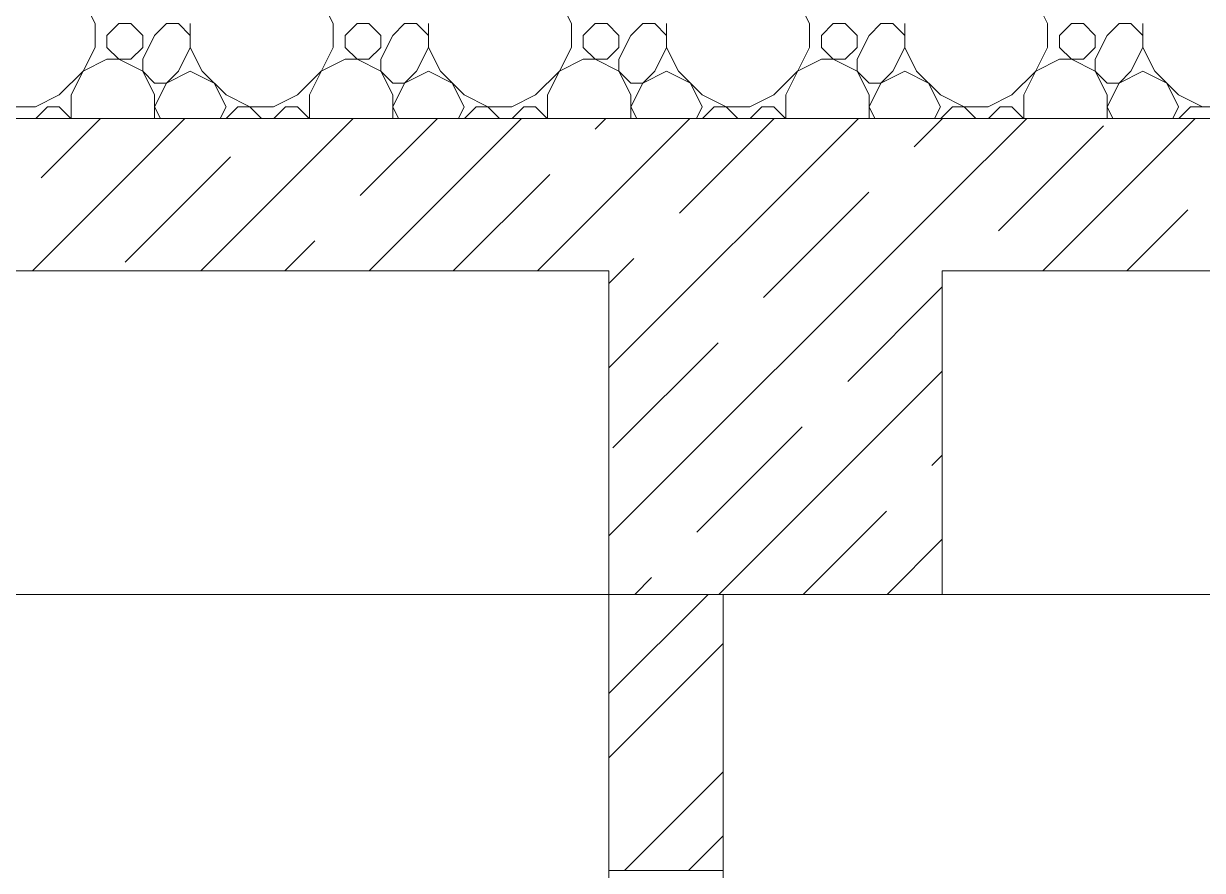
# Model space of a CAD drawing. Header units: millimetres. Extents: x 53645 to 137188, y 78097 to 135533.
# Drawn here: x 69432 to 70669, y 108970 to 109860 of the extents above; entities that cross this region are included whole.
import ezdxf

# ---------------------------------------------------------------- set-up
doc = ezdxf.new("R2010")
doc.units = ezdxf.units.MM
for name, color, linetype, lineweight in [('hatch', 7, 'Continuous', 5), ('mark', 174, 'Continuous', 15), ('Wall2', 5, 'Continuous', 5)]:
    doc.layers.add(name, color=color, linetype=linetype, lineweight=lineweight)

msp = doc.modelspace()

# ---------------------------------------------------------------- linework, layer by layer
at = {"layer": 'hatch', "color": 251, "ltscale": 100}
for points in [[(69507, 109859.6), (69494.5, 109884.6)], [(69757, 109859.6), (69744.5, 109884.6)], [(70007, 109859.6), (69994.5, 109884.6)], [(70257, 109859.6), (70244.5, 109884.6)], [(70507, 109859.6), (70494.5, 109884.6)], [(69507, 109834.6), (69507, 109859.6)], [(69519.5, 109847.1), (69532, 109859.6)], [(69532, 109859.6), (69544.5, 109859.6)], [(69557, 109847.1), (69544.5, 109859.6)], [(69569.5, 109847.1), (69582, 109859.6)], [(69582, 109859.6), (69594.5, 109859.6)], [(69607, 109847.1), (69594.5, 109859.6)], [(69607, 109834.6), (69607, 109859.6)], [(69757, 109834.6), (69757, 109859.6)], [(69769.5, 109847.1), (69782, 109859.6)], [(69782, 109859.6), (69794.5, 109859.6)], [(69807, 109847.1), (69794.5, 109859.6)], [(69819.5, 109847.1), (69832, 109859.6)], [(69832, 109859.6), (69844.5, 109859.6)], [(69857, 109847.1), (69844.5, 109859.6)], [(69857, 109834.6), (69857, 109859.6)], [(70007, 109834.6), (70007, 109859.6)], [(70019.5, 109847.1), (70032, 109859.6)], [(70032, 109859.6), (70044.5, 109859.6)], [(70057, 109847.1), (70044.5, 109859.6)], [(70069.5, 109847.1), (70082, 109859.6)], [(70082, 109859.6), (70094.5, 109859.6)], [(70107, 109847.1), (70094.5, 109859.6)], [(70107, 109834.6), (70107, 109859.6)], [(70257, 109834.6), (70257, 109859.6)], [(70269.5, 109847.1), (70282, 109859.6)], [(70282, 109859.6), (70294.5, 109859.6)], [(70307, 109847.1), (70294.5, 109859.6)], [(70319.5, 109847.1), (70332, 109859.6)], [(70332, 109859.6), (70344.5, 109859.6)], [(70357, 109847.1), (70344.5, 109859.6)], [(70357, 109834.6), (70357, 109859.6)], [(70507, 109834.6), (70507, 109859.6)], [(70519.5, 109847.1), (70532, 109859.6)], [(70532, 109859.6), (70544.5, 109859.6)], [(70557, 109847.1), (70544.5, 109859.6)], [(70569.5, 109847.1), (70582, 109859.6)], [(70582, 109859.6), (70594.5, 109859.6)], [(70607, 109847.1), (70594.5, 109859.6)], [(70607, 109834.6), (70607, 109859.6)], [(69519.5, 109834.6), (69519.5, 109847.1)], [(69557, 109834.6), (69557, 109847.1)], [(69557, 109822.1), (69569.5, 109847.1)], [(69769.5, 109834.6), (69769.5, 109847.1)], [(69807, 109834.6), (69807, 109847.1)], [(69807, 109822.1), (69819.5, 109847.1)], [(70019.5, 109834.6), (70019.5, 109847.1)], [(70057, 109834.6), (70057, 109847.1)], [(70057, 109822.1), (70069.5, 109847.1)], [(70269.5, 109834.6), (70269.5, 109847.1)], [(70307, 109834.6), (70307, 109847.1)], [(70307, 109822.1), (70319.5, 109847.1)], [(70519.5, 109834.6), (70519.5, 109847.1)], [(70557, 109834.6), (70557, 109847.1)], [(70557, 109822.1), (70569.5, 109847.1)], [(69482, 109784.6), (69507, 109834.6)], [(69532, 109822.1), (69519.5, 109834.6)], [(69544.5, 109822.1), (69557, 109834.6)], [(69594.5, 109809.6), (69607, 109834.6)], [(69619.5, 109809.6), (69607, 109834.6)], [(69732, 109784.6), (69757, 109834.6)], [(69782, 109822.1), (69769.5, 109834.6)], [(69794.5, 109822.1), (69807, 109834.6)], [(69844.5, 109809.6), (69857, 109834.6)], [(69869.5, 109809.6), (69857, 109834.6)], [(69982, 109784.6), (70007, 109834.6)], [(70032, 109822.1), (70019.5, 109834.6)], [(70044.5, 109822.1), (70057, 109834.6)], [(70094.5, 109809.6), (70107, 109834.6)], [(70119.5, 109809.6), (70107, 109834.6)], [(70232, 109784.6), (70257, 109834.6)], [(70282, 109822.1), (70269.5, 109834.6)], [(70294.5, 109822.1), (70307, 109834.6)], [(70344.5, 109809.6), (70357, 109834.6)], [(70369.5, 109809.6), (70357, 109834.6)], [(70482, 109784.6), (70507, 109834.6)], [(70532, 109822.1), (70519.5, 109834.6)], [(70544.5, 109822.1), (70557, 109834.6)], [(70594.5, 109809.6), (70607, 109834.6)], [(70619.5, 109809.6), (70607, 109834.6)], [(69494.5, 109809.6), (69519.5, 109822.1)], [(69519.5, 109822.1), (69544.5, 109822.1)], [(69557, 109809.6), (69532, 109822.1)], [(69557, 109809.6), (69557, 109822.1)], [(69744.5, 109809.6), (69769.5, 109822.1)], [(69769.5, 109822.1), (69794.5, 109822.1)], [(69807, 109809.6), (69782, 109822.1)], [(69807, 109809.6), (69807, 109822.1)], [(69994.5, 109809.6), (70019.5, 109822.1)], [(70019.5, 109822.1), (70044.5, 109822.1)], [(70057, 109809.6), (70032, 109822.1)], [(70057, 109809.6), (70057, 109822.1)], [(70244.5, 109809.6), (70269.5, 109822.1)], [(70269.5, 109822.1), (70294.5, 109822.1)], [(70307, 109809.6), (70282, 109822.1)], [(70307, 109809.6), (70307, 109822.1)], [(70494.5, 109809.6), (70519.5, 109822.1)], [(70519.5, 109822.1), (70544.5, 109822.1)], [(70557, 109809.6), (70532, 109822.1)], [(70557, 109809.6), (70557, 109822.1)], [(69469.5, 109784.6), (69494.5, 109809.6)], [(69569.5, 109797.1), (69557, 109809.6)], [(69569.5, 109784.6), (69557, 109809.6)], [(69582, 109797.1), (69594.5, 109809.6)], [(69582, 109797.1), (69607, 109809.6)], [(69632, 109797.1), (69607, 109809.6)], [(69632, 109797.1), (69607, 109809.6)], [(69644.5, 109784.6), (69619.5, 109809.6)], [(69719.5, 109784.6), (69744.5, 109809.6)], [(69819.5, 109797.1), (69807, 109809.6)], [(69819.5, 109784.6), (69807, 109809.6)], [(69832, 109797.1), (69844.5, 109809.6)], [(69832, 109797.1), (69857, 109809.6)], [(69882, 109797.1), (69857, 109809.6)], [(69882, 109797.1), (69857, 109809.6)], [(69894.5, 109784.6), (69869.5, 109809.6)], [(69969.5, 109784.6), (69994.5, 109809.6)], [(70069.5, 109797.1), (70057, 109809.6)], [(70069.5, 109784.6), (70057, 109809.6)], [(70082, 109797.1), (70094.5, 109809.6)], [(70082, 109797.1), (70107, 109809.6)], [(70132, 109797.1), (70107, 109809.6)], [(70132, 109797.1), (70107, 109809.6)], [(70144.5, 109784.6), (70119.5, 109809.6)], [(70219.5, 109784.6), (70244.5, 109809.6)], [(70319.5, 109797.1), (70307, 109809.6)], [(70319.5, 109784.6), (70307, 109809.6)], [(70332, 109797.1), (70344.5, 109809.6)], [(70332, 109797.1), (70357, 109809.6)], [(70382, 109797.1), (70357, 109809.6)], [(70382, 109797.1), (70357, 109809.6)], [(70394.5, 109784.6), (70369.5, 109809.6)], [(70469.5, 109784.6), (70494.5, 109809.6)], [(70569.5, 109797.1), (70557, 109809.6)], [(70569.5, 109784.6), (70557, 109809.6)], [(70582, 109797.1), (70594.5, 109809.6)], [(70582, 109797.1), (70607, 109809.6)], [(70632, 109797.1), (70607, 109809.6)], [(70632, 109797.1), (70607, 109809.6)], [(70644.5, 109784.6), (70619.5, 109809.6)], [(69569.5, 109797.1), (69582, 109797.1)], [(69569.5, 109772.1), (69582, 109797.1)], [(69644.5, 109772.1), (69632, 109797.1)], [(69819.5, 109797.1), (69832, 109797.1)], [(69819.5, 109772.1), (69832, 109797.1)], [(69894.5, 109772.1), (69882, 109797.1)], [(70069.5, 109797.1), (70082, 109797.1)], [(70069.5, 109772.1), (70082, 109797.1)], [(70144.5, 109772.1), (70132, 109797.1)], [(70319.5, 109797.1), (70332, 109797.1)], [(70319.5, 109772.1), (70332, 109797.1)], [(70394.5, 109772.1), (70382, 109797.1)], [(70569.5, 109797.1), (70582, 109797.1)], [(70569.5, 109772.1), (70582, 109797.1)], [(70644.5, 109772.1), (70632, 109797.1)], [(69444.5, 109772.1), (69469.5, 109784.6)], [(69482, 109760), (69482, 109784.6)], [(69569.5, 109760), (69569.5, 109784.6)], [(69669.5, 109772.1), (69644.5, 109784.6)], [(69694.5, 109772.1), (69719.5, 109784.6)], [(69732, 109760), (69732, 109784.6)], [(69819.5, 109760), (69819.5, 109784.6)], [(69919.5, 109772.1), (69894.5, 109784.6)], [(69944.5, 109772.1), (69969.5, 109784.6)], [(69982, 109760), (69982, 109784.6)], [(70069.5, 109760), (70069.5, 109784.6)], [(70169.5, 109772.1), (70144.5, 109784.6)], [(70194.5, 109772.1), (70219.5, 109784.6)], [(70232, 109760), (70232, 109784.6)], [(70319.5, 109760), (70319.5, 109784.6)], [(70419.5, 109772.1), (70394.5, 109784.6)], [(70444.5, 109772.1), (70469.5, 109784.6)], [(70482, 109760), (70482, 109784.6)], [(70569.5, 109760), (70569.5, 109784.6)], [(70669.5, 109772.1), (70644.5, 109784.6)], [(69407, 109772.1), (69444.5, 109772.1)], [(69444.8, 109760), (69457, 109772.1)], [(69457, 109772.1), (69469.5, 109772.1)], [(69481.7, 109760), (69469.5, 109772.1)], [(69575.6, 109760), (69569.5, 109772.1)], [(69638.4, 109760), (69644.5, 109772.1)], [(69644.8, 109760), (69657, 109772.1)], [(69657, 109772.1), (69694.5, 109772.1)], [(69681.7, 109760), (69669.5, 109772.1)], [(69694.8, 109760), (69707, 109772.1)], [(69707, 109772.1), (69719.5, 109772.1)], [(69731.7, 109760), (69719.5, 109772.1)], [(69825.6, 109760), (69819.5, 109772.1)], [(69888.4, 109760), (69894.5, 109772.1)], [(69894.8, 109760), (69907, 109772.1)], [(69907, 109772.1), (69944.5, 109772.1)], [(69931.7, 109760), (69919.5, 109772.1)], [(69944.8, 109760), (69957, 109772.1)], [(69957, 109772.1), (69969.5, 109772.1)], [(69981.7, 109760), (69969.5, 109772.1)], [(70075.6, 109760), (70069.5, 109772.1)], [(70138.4, 109760), (70144.5, 109772.1)], [(70144.8, 109760), (70157, 109772.1)], [(70157, 109772.1), (70194.5, 109772.1)], [(70181.7, 109760), (70169.5, 109772.1)], [(70194.8, 109760), (70207, 109772.1)], [(70207, 109772.1), (70219.5, 109772.1)], [(70231.7, 109760), (70219.5, 109772.1)], [(70325.6, 109760), (70319.5, 109772.1)], [(70388.4, 109760), (70394.5, 109772.1)], [(70394.8, 109760), (70407, 109772.1)], [(70407, 109772.1), (70444.5, 109772.1)], [(70431.7, 109760), (70419.5, 109772.1)], [(70444.8, 109760), (70457, 109772.1)], [(70457, 109772.1), (70469.5, 109772.1)], [(70481.7, 109760), (70469.5, 109772.1)], [(70575.6, 109760), (70569.5, 109772.1)], [(70638.4, 109760), (70644.5, 109772.1)], [(70644.8, 109760), (70657, 109772.1)], [(70657, 109772.1), (70694.5, 109772.1)], [(70046.4, 109760), (65896.5, 109760)], [(70046.4, 109760), (68282.2, 109760)], [(69441.2, 109600), (69601.2, 109760)], [(69450.4, 109697.5), (69512.8, 109760)], [(69618, 109600), (69778, 109760)], [(69785.4, 109679), (69866.4, 109760)], [(69794.8, 109600), (69954.8, 109760)], [(70032, 109748.8), (70043.1, 109760)], [(70046.4, 109674.9), (70131.5, 109760)], [(70046.4, 109498.1), (70308.3, 109760)], [(70396.4, 109760), (70046.4, 109760)], [(74546.5, 109760), (70046.4, 109760)], [(70120.4, 109660.4), (70219.9, 109760)], [(70367, 109730.2), (70396.4, 109759.7)], [(70396.4, 109671.3), (70485.1, 109760)], [(70396.4, 109759.7), (70396.7, 109760)], [(70396.4, 109760), (74546.5, 109760)], [(70396.4, 109760), (70396.4, 109760)], [(70501.9, 109600), (70661.9, 109760)], [(70455.4, 109641.8), (70565.8, 109752.3)], [(69538.8, 109609.1), (69649.3, 109719.6)], [(69883.1, 109600), (69984.3, 109701.1)], [(70208.8, 109572), (70319.2, 109682.5)], [(69971.5, 109600), (70046.4, 109674.9)], [(70046.4, 109321.3), (70396.4, 109671.3)], [(70590.2, 109600), (70654.2, 109663.9)], [(69706.4, 109600), (69737.6, 109631.2)], [(70046.4, 109586.5), (70072.6, 109612.7)], [(70297.1, 109483.6), (70396.4, 109582.9)], [(70050.5, 109413.8), (70161, 109524.3)], [(70161.9, 109260), (70396.4, 109494.5)], [(70138.9, 109325.4), (70249.4, 109435.9)], [(70385.5, 109395.2), (70396.4, 109406.2)], [(70250.2, 109260), (70337.8, 109347.5)], [(70338.6, 109260), (70396.4, 109317.8)], [(70073.5, 109260), (70091.2, 109277.7)], [(70046.4, 109155.7), (70150.7, 109260)], [(70046.4, 109260), (70166.4, 109260)], [(70046.4, 109088.3), (70166.4, 109208.3)], [(70062.8, 108970), (70166.4, 109073.6)], [(70130.1, 108970), (70166.4, 109006.3)]]:
    msp.add_lwpolyline(points, dxfattribs=at)
at = {"layer": 'mark', "linetype": 'Continuous', "ltscale": 100}
msp.add_lwpolyline([(70453.1, 109760), (71694.2, 109760)], dxfattribs=at)
at = {"layer": 'Wall2', "ltscale": 100}
for points in [[(65896.5, 109600), (70046.4, 109600)], [(70046.4, 109600), (70046.4, 109260)], [(74546.5, 109600), (70396.4, 109600)], [(70396.4, 109260), (70396.4, 109600)], [(70046.4, 108970), (70046.4, 109260)], [(70166.4, 109260), (70166.4, 108970)], [(70166.4, 109260), (70396.4, 109260)], [(70166.4, 108970), (70046.4, 108970)]]:
    msp.add_lwpolyline(points, dxfattribs=at)
at = {"layer": 'Wall2', "color": 4, "linetype": 'Continuous', "lineweight": 0, "ltscale": 100}
msp.add_lwpolyline([(74546.5, 109260), (61496.4, 109260)], dxfattribs=at)
msp.add_lwpolyline([(70046.4, 108970), (70166.5, 108970), (70166.5, 106870), (70046.4, 106870)], close=True, dxfattribs=at)

doc.saveas('drawing.dxf')
